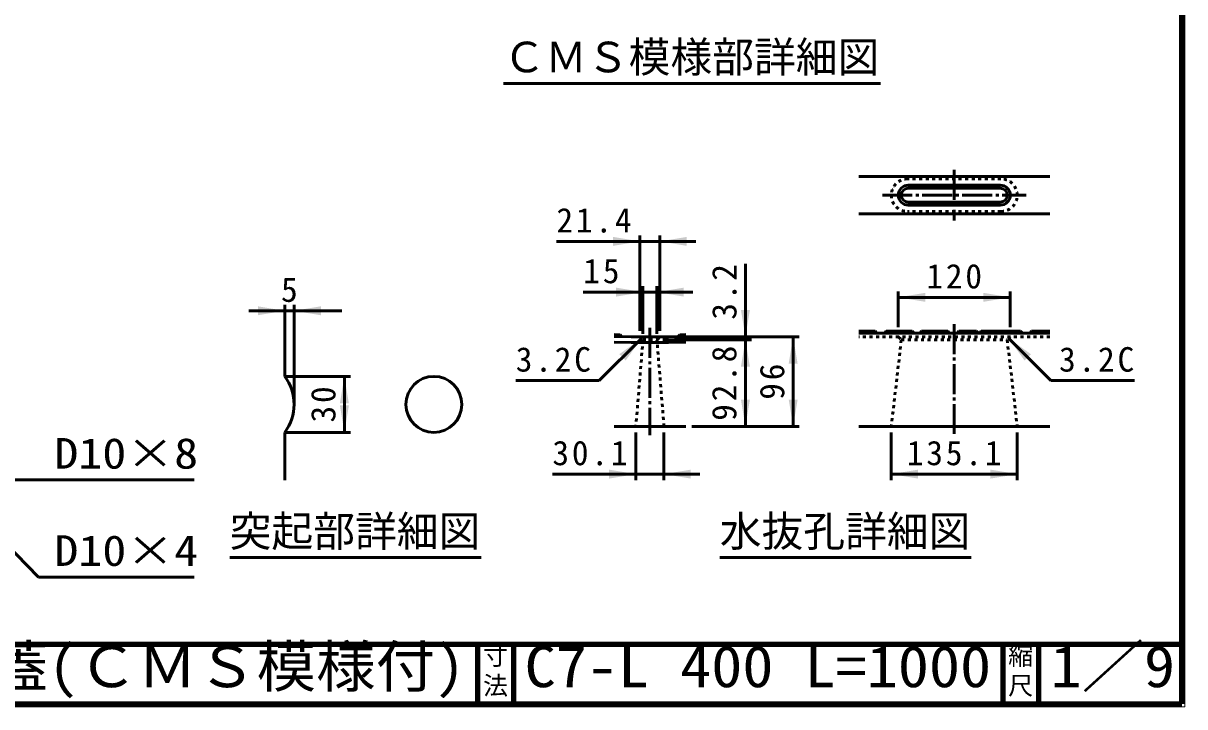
# Model space of a CAD drawing. Units: millimetres, scale not verified. Extents: x 100 to 4105, y 100 to 2870.
# Drawn here: x 2158 to 4105, y 100 to 1245 of the extents above; entities that cross this region are included whole.
import ezdxf
from ezdxf.enums import TextEntityAlignment as Align

# ---------------------------------------------------------------- set-up
doc = ezdxf.new("R2010")
doc.units = ezdxf.units.MM
doc.header["$LTSCALE"] = 5
doc.linetypes.add('USER1', pattern=[2.2, 1, -1.2])
doc.linetypes.add('USER2', pattern=[13.4, 10, -1.2, 1, -1.2])
doc.layers.add('V-nasSTD', color=7, linetype='Continuous', lineweight=50)
doc.styles.add('ＭＳ ゴシック', font='')
doc.styles.get('ＭＳ ゴシック').set_extended_font_data('MS Gothic')

msp = doc.modelspace()

# ---------------------------------------------------------------- hatches: boundary and pattern name
at = {"layer": 'V-nasSTD'}
for points in [[(3147.015, 872.376), (3192.015, 879.876), (3147.015, 887.376)], [(3270.453, 887.376), (3225.453, 879.876), (3270.453, 872.376)], [(3152.015, 787.376), (3197.015, 794.876), (3152.015, 802.376)], [(3265.453, 802.376), (3220.453, 794.876), (3265.453, 787.376)], [(3669.984, 793.626), (3624.984, 786.126), (3669.984, 778.626)], [(3767.484, 793.626), (3812.484, 786.126), (3767.484, 778.626)], [(2551.658, 756.126), (2596.658, 763.626), (2551.658, 771.126)], [(2657.283, 771.126), (2612.283, 763.626), (2657.283, 756.126)], [(3361.234, 764.876), (3368.734, 719.876), (3376.234, 764.876)], [(3157.392, 690.859), (3194.515, 717.376), (3167.999, 680.253)], [(3376.234, 669.876), (3368.734, 714.876), (3361.234, 669.876)], [(3456.234, 674.876), (3448.734, 719.876), (3441.234, 674.876)], [(3847.107, 690.859), (3809.984, 717.376), (3836.501, 680.253)], [(2704.158, 608.626), (2696.658, 653.626), (2689.158, 608.626)], [(2689.158, 604.876), (2696.658, 559.876), (2704.158, 604.876)], [(3361.234, 614.876), (3368.734, 569.876), (3376.234, 614.876)], [(3441.234, 614.876), (3448.734, 569.876), (3456.234, 614.876)], [(3140.218, 482.376), (3185.218, 489.876), (3140.218, 497.376)], [(3277.25, 497.376), (3232.25, 489.876), (3277.25, 482.376)], [(3658.187, 482.376), (3613.187, 489.876), (3658.187, 497.376)], [(3779.281, 482.376), (3824.281, 489.876), (3779.281, 497.376)]]:
    msp.add_hatch(color=256, dxfattribs=at).paths.add_polyline_path(points)

# ---------------------------------------------------------------- linework, layer by layer
at = {"layer": 'V-nasSTD', "lineweight": 100}
for p, q in [((4100, 105), (4100, 2865)), ((105, 205), (4100, 205)), ((2920, 205), (2920, 105)), ((2980, 205), (2980, 105)), ((3800, 205), (3800, 105)), ((3860, 205), (3860, 105)), ((105, 105), (4100, 105))]:
    msp.add_line(p, q, dxfattribs=at)
at = {"layer": 'V-nasSTD'}
for p, q in [((2963.055, 1144.545), (3595.071, 1144.545)), ((3558.734, 988.626), (3878.734, 988.626)), ((3795.765, 974.095), (3641.703, 974.095)), ((3795.765, 969.095), (3641.703, 969.095)), ((3641.703, 945.657), (3795.765, 945.657)), ((3641.703, 940.657), (3795.765, 940.657)), ((3878.734, 926.126), (3558.734, 926.126)), ((3052.015, 879.876), (3192.015, 879.876)), ((3192.015, 729.876), (3192.015, 889.876)), ((3225.453, 879.876), (3192.015, 879.876)), ((3225.453, 729.876), (3225.453, 889.876)), ((3285.453, 879.876), (3225.453, 879.876)), ((3368.734, 842.153), (3368.734, 719.876)), ((3197.015, 724.876), (3197.015, 804.876)), ((3220.453, 724.876), (3220.453, 804.876)), ((3097.015, 794.876), (3197.015, 794.876)), ((3220.453, 794.876), (3197.015, 794.876)), ((3280.453, 794.876), (3220.453, 794.876)), ((3624.984, 796.126), (3624.984, 736.126)), ((3812.484, 786.126), (3624.984, 786.126)), ((3812.484, 796.126), (3812.484, 736.126)), ((2536.658, 763.626), (2596.658, 763.626)), ((2596.658, 653.626), (2596.658, 773.626)), ((2596.658, 763.626), (2612.283, 763.626)), ((2612.283, 606.751), (2612.283, 773.626)), ((2692.283, 763.626), (2612.283, 763.626)), ((3148.734, 723.61), (3158.734, 723.398)), ((3148.734, 720.484), (3177.484, 719.876)), ((3161.859, 720.206), (3158.734, 723.398)), ((3268.734, 720.484), (3239.984, 719.876)), ((3258.734, 723.398), (3255.609, 720.206)), ((3268.734, 723.61), (3258.734, 723.398)), ((3585.922, 729.251), (3558.734, 729.251)), ((3878.734, 726.126), (3558.734, 726.126)), ((3589.047, 726.126), (3585.922, 729.251)), ((3604.672, 729.251), (3601.547, 726.126)), ((3648.422, 729.251), (3604.672, 729.251)), ((3651.547, 726.126), (3648.422, 729.251)), ((3664.047, 729.251), (3660.922, 726.126)), ((3707.797, 729.251), (3664.047, 729.251)), ((3710.922, 726.126), (3707.797, 729.251)), ((3726.547, 729.251), (3723.422, 726.126)), ((3756.234, 729.251), (3726.547, 729.251)), ((3759.359, 726.126), (3756.234, 729.251)), ((3764.047, 729.251), (3760.922, 726.126)), ((3829.672, 729.251), (3764.047, 729.251)), ((3832.797, 726.126), (3829.672, 729.251)), ((3848.422, 729.251), (3845.297, 726.126)), ((3878.734, 729.251), (3848.422, 729.251)), ((3123.805, 646.665), (3194.515, 717.376)), ((3148.734, 710.911), (3177.484, 710.302)), ((3239.984, 719.876), (3177.484, 719.876)), ((3239.984, 710.302), (3177.484, 710.302)), ((3230.453, 714.876), (3378.734, 714.876)), ((3268.734, 710.911), (3239.984, 710.302)), ((3249.984, 719.876), (3458.734, 719.876)), ((3368.734, 719.876), (3368.734, 714.876)), ((3368.734, 714.876), (3368.734, 569.876)), ((3448.734, 719.876), (3448.734, 569.876)), ((3880.695, 646.665), (3809.984, 717.376)), ((2706.658, 653.626), (2596.658, 653.626)), ((2696.658, 559.876), (2696.658, 653.626)), ((2983.805, 646.665), (3123.805, 646.665)), ((4020.695, 646.665), (3880.695, 646.665)), ((3268.734, 569.876), (3148.734, 569.876)), ((3278.734, 569.876), (3458.734, 569.876)), ((3878.734, 569.876), (3558.734, 569.876)), ((2596.658, 559.876), (2596.658, 479.876)), ((2706.658, 559.876), (2596.658, 559.876)), ((3185.218, 479.876), (3185.218, 559.876)), ((3232.25, 479.876), (3232.25, 559.876)), ((3613.187, 479.876), (3613.187, 559.876)), ((3824.281, 479.876), (3824.281, 559.876)), ((3045.218, 489.876), (3185.218, 489.876)), ((3232.25, 489.876), (3185.218, 489.876)), ((3292.25, 489.876), (3232.25, 489.876)), ((3824.281, 489.876), (3613.187, 489.876)), ((2444.717, 480.381), (2124.717, 480.381)), ((2101.279, 402.256), (2184.132, 317.404)), ((2504.465, 349.876), (2925.725, 349.876)), ((3325.725, 349.876), (3746.985, 349.876)), ((2184.132, 317.404), (2444.717, 317.404))]:
    msp.add_line(p, q, dxfattribs=at)
at = {"layer": 'V-nasSTD', "linetype": 'USER2'}
for p, q in [((3718.734, 999.72), (3718.734, 915.032)), ((3598.187, 957.376), (3839.281, 957.376)), ((3718.734, 741.126), (3718.734, 554.876)), ((3208.734, 734.876), (3208.734, 554.876))]:
    msp.add_line(p, q, dxfattribs=at)
at = {"layer": 'V-nasSTD', "linetype": 'USER1'}
for p, q in [((3796.937, 984.72), (3640.531, 984.72)), ((3796.937, 930.032), (3640.531, 930.032)), ((3197.015, 714.876), (3185.218, 569.876)), ((3192.015, 719.876), (3197.015, 714.876)), ((3197.015, 714.876), (3220.453, 714.876)), ((3220.453, 714.876), (3225.453, 719.876)), ((3232.25, 569.876), (3220.453, 714.876)), ((3878.734, 719.876), (3558.734, 719.876)), ((3629.984, 714.876), (3613.187, 569.876)), ((3624.984, 719.876), (3629.984, 714.876)), ((3629.984, 714.876), (3807.484, 714.876)), ((3812.484, 719.876), (3807.484, 714.876)), ((3807.484, 714.876), (3824.281, 569.876))]:
    msp.add_line(p, q, dxfattribs=at)
at = {"layer": 'V-nasSTD', "lineweight": 13}
msp.add_lwpolyline([(100, 100), (100, 2870), (4105, 2870), (4105, 100)], close=True, dxfattribs=at)
at = {"layer": 'V-nasSTD'}
msp.add_circle((2846.658, 606.751), 46.875, dxfattribs=at)
at = {"layer": 'V-nasSTD', "linetype": 'USER1'}
for centre, start, end in [((3640.531, 957.376), 90, 180), ((3796.937, 957.376), 0, 90), ((3640.531, 957.376), 180, 270), ((3796.937, 957.376), 270, 0)]:
    msp.add_arc(centre, 27.344, start, end, dxfattribs=at)
at = {"layer": 'V-nasSTD'}
for centre, radius, start, end in [((3641.703, 957.376), 16.719, 90, 180), ((3795.765, 957.376), 16.719, 0, 90), ((3641.703, 957.376), 16.719, 180, 270), ((3641.703, 957.376), 11.719, 90, 180), ((3641.703, 957.376), 11.719, 180, 270), ((3795.765, 957.376), 11.719, 0, 90), ((3795.765, 957.376), 16.719, 270, 0), ((3795.765, 957.376), 11.719, 270, 0), ((2534.158, 606.751), 78.125, 323.1301, 36.8699)]:
    msp.add_arc(centre, radius, start, end, dxfattribs=at)

# ---------------------------------------------------------------- texts
at = {"layer": 'V-nasSTD', "style": 'ＭＳ ゴシック'}
for s, height, p in [('ＣＭＳ模様部詳細図', 51.32, (2963.055, 1214.545)), ('5', 41.06, (2590.47, 819.626)), ('突起部詳細図', 51.32, (2504.465, 419.876)), ('水抜孔詳細図', 51.32, (3325.725, 419.876)), ('寸', 30.79, (2928.982, 200.999)), ('縮', 30.79, (3808.982, 200.999)), ('法', 30.79, (2928.976, 151.01)), ('尺', 30.79, (3808.976, 151.01))]:
    msp.add_text(s, height=height, dxfattribs=at).set_placement(p, align=Align.TOP_LEFT)
for s, height, width, p in [('D10×8', 51.32, 1.15, (2210.717, 550.381)), ('D10×4', 51.32, 1.15, (2210.717, 387.404)), ('ロングＵ字溝用蓋(ＣＭＳ模様付)', 69.65, 1.05, (1402.5, 202.5)), ('C7-L 400 L=1000', 69.65, 1.1, (2998.75, 202.5)), ('1／9', 69.65, 1.1, (3880, 202.5))]:
    msp.add_text(s, height=height, dxfattribs=dict(at, width=width)).set_placement(p, align=Align.TOP_LEFT)
at = {"layer": 'V-nasSTD', "char_height": 41.06, "attachment_point": 1, "style": 'ＭＳ ゴシック'}
for s, insert in [('\\T1.17;21.4', (3052.015, 935.876)), ('\\T1.17;15', (3097.015, 850.876)), ('\\T1.17;120', (3671.934, 842.126)), ('\\T1.17;3.2C', (2983.805, 702.665)), ('\\T1.17;3.2C', (3894.295, 702.665)), ('\\T1.17;30.1', (3045.218, 545.876)), ('\\T1.17;135.1', (3639.134, 545.876))]:
    msp.add_mtext(s, dxfattribs=dict(at, insert=insert))
at = {"layer": 'V-nasSTD', "char_height": 41.06, "attachment_point": 1, "rotation": 90, "style": 'ＭＳ ゴシック'}
for s, insert in [('\\T1.17;3.2', (3312.734, 748.553)), ('\\T1.17;92.8', (3312.514, 579.176)), ('\\T1.17;96', (3392.734, 614.476)), ('\\T1.17;30', (2640.658, 576.351))]:
    msp.add_mtext(s, dxfattribs=dict(at, insert=insert))

doc.saveas('drawing.dxf')
